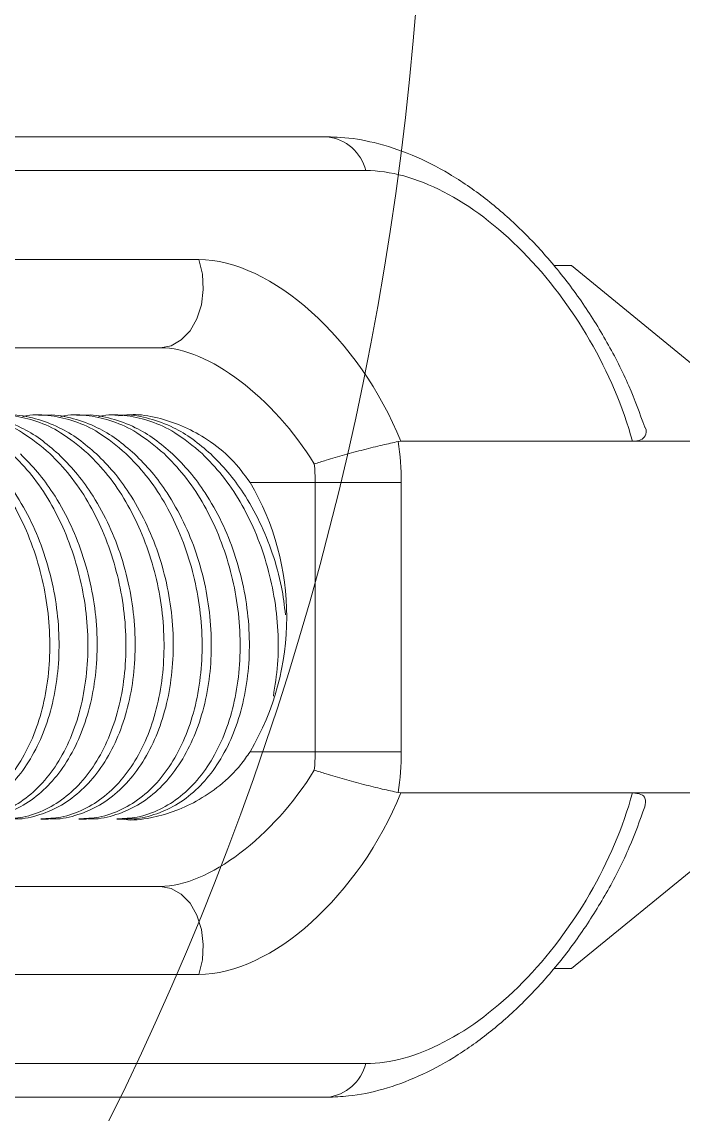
# Model space of a CAD drawing. Header units: millimetres. Extents: x -2048 to 999, y -438 to 438.
# Drawn here: x -611.7 to -580.5, y 151.2 to 202.7 of the extents above; entities that cross this region are included whole.
import ezdxf

# ---------------------------------------------------------------- set-up
doc = ezdxf.new("R2010")
doc.units = ezdxf.units.MM
doc.layers.add('LGV', color=4, linetype='Continuous')
doc.layers.add('Refrence', color=6, linetype='Continuous')

msp = doc.modelspace()

# ---------------------------------------------------------------- linework, layer by layer
at = {"layer": 'LGV', "linetype": 'Continuous', "lineweight": 15}
for p, q in [((-714.771, 197.262), (-597.267, 197.262)), ((-595.451, 195.675), (-712.956, 195.675)), ((-702.111, 191.479), (-603.329, 191.479)), ((-585.753, 191.196), (-586.575, 191.196)), ((-585.753, 191.196), (-575.605, 182.911)), ((-605.145, 187.325), (-703.926, 187.325)), ((-610.531, 184.15), (-610.889, 184.15)), ((-608.735, 184.15), (-609.093, 184.15)), ((-606.939, 184.15), (-607.297, 184.15)), ((-593.797, 182.911), (-593.924, 182.898)), ((-593.797, 182.911), (-582.871, 182.911)), ((-575.605, 182.911), (-582.871, 182.911)), ((-597.84, 180.975), (-600.914, 180.975)), ((-593.78, 180.975), (-597.84, 180.975)), ((-597.84, 168.275), (-597.84, 180.975)), ((-593.78, 180.975), (-593.78, 168.275)), ((-600.914, 168.275), (-597.84, 168.275)), ((-593.78, 168.275), (-597.84, 168.275)), ((-593.924, 166.352), (-593.797, 166.339)), ((-593.797, 166.339), (-582.871, 166.339)), ((-575.605, 166.339), (-585.753, 158.054)), ((-575.605, 166.339), (-582.871, 166.339)), ((-610.783, 165.1), (-610.424, 165.1)), ((-608.987, 165.1), (-608.628, 165.1)), ((-607.191, 165.1), (-606.832, 165.1)), ((-703.926, 161.925), (-605.145, 161.925)), ((-603.329, 157.771), (-702.111, 157.771)), ((-585.753, 158.054), (-586.568, 158.054)), ((-712.956, 153.575), (-595.451, 153.575)), ((-597.267, 151.988), (-714.771, 151.988))]:
    msp.add_line(p, q, dxfattribs=at)
at = {"layer": 'LGV', "linetype": 'Continuous', "lineweight": 15, "flags": 128}
for points in [[(-605.145, 187.325), (-604.634, 187.417), (-604.156, 187.688), (-603.742, 188.121), (-603.418, 188.686), (-603.205, 189.349), (-603.117, 190.066), (-603.159, 190.792), (-603.329, 191.479)], [(-603.329, 157.771), (-603.159, 158.458), (-603.117, 159.184), (-603.205, 159.901), (-603.418, 160.564), (-603.742, 161.129), (-604.156, 161.562), (-604.634, 161.833), (-605.145, 161.925)]]:
    msp.add_lwpolyline(points, dxfattribs=at)
at = {"layer": 'LGV', "linetype": 'Continuous', "lineweight": 15}
for centre, radius, start, end in [((-597.488, 195.177), 2.097, 13.75, 83.9419), ((-606.692, 180.979), 12.912, 359.9814, 8.5461), ((-606.782, 180.976), 8.943, 359.9949, 5.5544), ((-611.709, 174.625), 12.525, 329.5354, 30.4646), ((-606.782, 168.274), 8.943, 354.4456, 0.0051), ((-606.692, 168.271), 12.912, 351.4539, 0.0186), ((-597.488, 154.073), 2.097, 276.0581, 346.25)]:
    msp.add_arc(centre, radius, start, end, dxfattribs=at)
for centre, major_axis, ratio, start_param, end_param in [((-591.392, 184.194), (-6.517, 10.834), 0.583076, 4.262989, 5.945823), ((-600.07, 182.259), (-5.234, 8.7), 0.583076, 4.445796, 5.945823), ((-601.885, 180.975), (-4.693, 5.897), 0.501994, 4.469162, 5.903092), ((-601.885, 168.275), (4.693, 5.897), 0.501994, 3.521685, 4.955616), ((-600.07, 166.991), (5.234, 8.7), 0.583076, 3.478955, 4.978982), ((-591.392, 165.056), (6.517, 10.834), 0.583076, 3.478955, 5.161789)]:
    msp.add_ellipse(centre, major_axis=major_axis, ratio=ratio, start_param=start_param, end_param=end_param, dxfattribs=at)
for points, knots in [([(-582.293, 183.58), (-582.529, 184.229), (-583.019, 185.582), (-584.039, 187.583), (-585.259, 189.539), (-586.646, 191.348), (-588.165, 192.975), (-589.79, 194.388), (-591.497, 195.555), (-593.258, 196.451), (-594.982, 197.02), (-596.325, 197.241), (-597.058, 197.257), (-597.267, 197.262)], [0, 0, 0, 0, 0.094928, 0.197876, 0.299727, 0.400192, 0.499176, 0.596777, 0.693247, 0.788849, 0.883572, 0.966814, 1, 1, 1, 1]), ([(-615.242, 184.068), (-615.175, 184.086), (-614.74, 184.198), (-613.903, 184.146), (-612.762, 183.889), (-611.553, 183.329), (-610.782, 182.686), (-610.359, 182.334)], [0, 0, 0, 0, 0.04209, 0.271541, 0.493626, 0.722138, 1, 1, 1, 1]), ([(-609.953, 182.315), (-610.233, 182.556), (-610.798, 183.043), (-611.769, 183.618), (-612.841, 184.01), (-613.659, 184.183), (-614.08, 184.141), (-614.123, 184.137)], [0, 0, 0, 0, 0.2164512, 0.437105, 0.6993137, 0.9692327, 1, 1, 1, 1]), ([(-613.446, 184.068), (-613.379, 184.086), (-612.944, 184.198), (-612.107, 184.146), (-610.966, 183.889), (-609.757, 183.329), (-608.986, 182.686), (-608.563, 182.334)], [0, 0, 0, 0, 0.04209, 0.271541, 0.493626, 0.722138, 1, 1, 1, 1]), ([(-608.157, 182.315), (-608.437, 182.556), (-609.002, 183.043), (-609.973, 183.618), (-611.045, 184.01), (-611.863, 184.183), (-612.284, 184.141), (-612.327, 184.137)], [0, 0, 0, 0, 0.2164512, 0.437105, 0.6993137, 0.9692327, 1, 1, 1, 1]), ([(-611.65, 184.068), (-611.583, 184.086), (-611.148, 184.198), (-610.311, 184.146), (-609.17, 183.889), (-607.961, 183.329), (-607.19, 182.686), (-606.767, 182.334)], [0, 0, 0, 0, 0.04209, 0.271541, 0.493626, 0.722138, 1, 1, 1, 1]), ([(-606.361, 182.315), (-606.641, 182.556), (-607.206, 183.043), (-608.177, 183.618), (-609.249, 184.01), (-610.067, 184.183), (-610.488, 184.141), (-610.531, 184.137)], [0, 0, 0, 0, 0.216451, 0.437105, 0.699314, 0.969233, 1, 1, 1, 1]), ([(-609.854, 184.068), (-609.787, 184.086), (-609.352, 184.198), (-608.515, 184.146), (-607.374, 183.889), (-606.165, 183.329), (-605.394, 182.686), (-604.971, 182.334)], [0, 0, 0, 0, 0.0420902, 0.271541, 0.4936259, 0.7221383, 1, 1, 1, 1]), ([(-604.565, 182.315), (-604.845, 182.556), (-605.41, 183.043), (-606.381, 183.618), (-607.453, 184.01), (-608.271, 184.183), (-608.692, 184.141), (-608.735, 184.137)], [0, 0, 0, 0, 0.216451, 0.437105, 0.699314, 0.969233, 1, 1, 1, 1]), ([(-608.058, 184.068), (-607.991, 184.086), (-607.556, 184.198), (-606.719, 184.146), (-605.578, 183.889), (-604.369, 183.329), (-603.598, 182.686), (-603.175, 182.334)], [0, 0, 0, 0, 0.04209, 0.271541, 0.493626, 0.722138, 1, 1, 1, 1]), ([(-600.914, 180.975), (-601.193, 181.356), (-601.762, 182.131), (-602.858, 182.984), (-604.003, 183.616), (-605.164, 184.021), (-606.239, 184.216), (-606.856, 184.142), (-607.117, 184.111)], [0, 0, 0, 0, 0.179046, 0.36482, 0.526186, 0.691246, 0.86974, 1, 1, 1, 1]), ([(-602.769, 182.315), (-603.049, 182.556), (-603.614, 183.043), (-604.585, 183.618), (-605.657, 184.01), (-606.475, 184.183), (-606.896, 184.141), (-606.939, 184.137)], [0, 0, 0, 0, 0.2164512, 0.437105, 0.6993137, 0.9692327, 1, 1, 1, 1]), ([(-582.291, 183.581), (-582.286, 183.573), (-582.183, 183.407), (-582.241, 183.19), (-582.432, 182.954), (-582.73, 182.924), (-582.871, 182.911)], [0, 0, 0, 0, 0.020061, 0.435564, 0.732257, 1, 1, 1, 1]), ([(-597.882, 181.841), (-597.878, 181.842), (-597.71, 181.898), (-597.277, 182.035), (-596.478, 182.268), (-595.552, 182.518), (-594.645, 182.745), (-594.164, 182.847), (-593.924, 182.898)], [0, 0, 0, 0, 0.003154, 0.166143, 0.379095, 0.586461, 0.79323, 1, 1, 1, 1]), ([(-613.951, 182.334), (-613.628, 182.003), (-612.974, 181.332), (-612.139, 180.085), (-611.433, 178.689), (-610.894, 177.186), (-610.525, 175.594), (-610.345, 173.981), (-610.357, 172.369), (-610.563, 170.833), (-610.961, 169.391), (-611.532, 168.113), (-612.272, 167.014), (-613.143, 166.145), (-614.136, 165.522), (-615.15, 165.155), (-615.853, 165.128), (-616.172, 165.115)], [0, 0, 0, 0, 0.065977, 0.133866, 0.199897, 0.267812, 0.334411, 0.402918, 0.469907, 0.538837, 0.605841, 0.674811, 0.741391, 0.809942, 0.875819, 0.943644, 1, 1, 1, 1]), ([(-615.812, 165.124), (-615.722, 165.117), (-615.248, 165.079), (-614.427, 165.276), (-613.381, 165.722), (-612.439, 166.432), (-611.608, 167.372), (-610.925, 168.509), (-610.4, 169.828), (-610.056, 171.275), (-609.899, 172.833), (-609.939, 174.434), (-610.177, 176.059), (-610.604, 177.633), (-611.215, 179.137), (-611.937, 180.413), (-612.722, 181.489), (-613.269, 182.038), (-613.545, 182.315)], [0, 0, 0, 0, 0.0158294, 0.0831696, 0.1484733, 0.2156601, 0.2811691, 0.3485519, 0.4145316, 0.4823925, 0.5489465, 0.6174041, 0.6844157, 0.7533623, 0.8204993, 0.8896001, 0.9442695, 1, 1, 1, 1]), ([(-612.155, 182.334), (-611.832, 182.003), (-611.178, 181.332), (-610.343, 180.085), (-609.637, 178.689), (-609.098, 177.186), (-608.729, 175.594), (-608.549, 173.981), (-608.561, 172.369), (-608.767, 170.833), (-609.165, 169.391), (-609.736, 168.113), (-610.476, 167.014), (-611.347, 166.145), (-612.34, 165.522), (-613.354, 165.155), (-614.057, 165.128), (-614.376, 165.115)], [0, 0, 0, 0, 0.065977, 0.133866, 0.199897, 0.267812, 0.334411, 0.402918, 0.469907, 0.538837, 0.605841, 0.674811, 0.741391, 0.809942, 0.875819, 0.943644, 1, 1, 1, 1]), ([(-614.016, 165.124), (-613.926, 165.117), (-613.451, 165.079), (-612.631, 165.276), (-611.585, 165.722), (-610.643, 166.432), (-609.812, 167.372), (-609.129, 168.509), (-608.604, 169.828), (-608.26, 171.275), (-608.103, 172.833), (-608.143, 174.434), (-608.381, 176.059), (-608.808, 177.633), (-609.419, 179.137), (-610.141, 180.413), (-610.926, 181.489), (-611.473, 182.038), (-611.749, 182.315)], [0, 0, 0, 0, 0.015829, 0.08317, 0.148473, 0.21566, 0.281169, 0.348552, 0.414532, 0.482393, 0.548946, 0.617404, 0.684416, 0.753362, 0.820499, 0.8896, 0.944269, 1, 1, 1, 1]), ([(-610.359, 182.334), (-610.036, 182.003), (-609.381, 181.332), (-608.547, 180.085), (-607.841, 178.689), (-607.302, 177.186), (-606.933, 175.594), (-606.753, 173.981), (-606.765, 172.369), (-606.971, 170.833), (-607.369, 169.391), (-607.94, 168.113), (-608.68, 167.014), (-609.55, 166.145), (-610.544, 165.522), (-611.558, 165.155), (-612.261, 165.128), (-612.58, 165.115)], [0, 0, 0, 0, 0.0659768, 0.1338663, 0.1998974, 0.2678115, 0.3344105, 0.4029181, 0.4699071, 0.5388365, 0.6058406, 0.6748108, 0.7413908, 0.8099417, 0.8758189, 0.9436437, 1, 1, 1, 1]), ([(-612.22, 165.124), (-612.13, 165.117), (-611.655, 165.079), (-610.835, 165.276), (-609.789, 165.722), (-608.846, 166.432), (-608.016, 167.372), (-607.333, 168.509), (-606.808, 169.828), (-606.464, 171.275), (-606.307, 172.833), (-606.347, 174.434), (-606.585, 176.059), (-607.012, 177.633), (-607.623, 179.137), (-608.345, 180.413), (-609.13, 181.489), (-609.677, 182.038), (-609.953, 182.315)], [0, 0, 0, 0, 0.015829, 0.08317, 0.148473, 0.21566, 0.281169, 0.348552, 0.414532, 0.482393, 0.548946, 0.617404, 0.684416, 0.753362, 0.820499, 0.8896, 0.944269, 1, 1, 1, 1]), ([(-608.563, 182.334), (-608.24, 182.003), (-607.585, 181.332), (-606.751, 180.085), (-606.045, 178.689), (-605.506, 177.186), (-605.137, 175.594), (-604.957, 173.981), (-604.969, 172.369), (-605.175, 170.833), (-605.573, 169.391), (-606.144, 168.113), (-606.884, 167.014), (-607.754, 166.145), (-608.748, 165.522), (-609.762, 165.155), (-610.465, 165.128), (-610.784, 165.115)], [0, 0, 0, 0, 0.0659768, 0.1338663, 0.1998974, 0.2678115, 0.3344105, 0.4029181, 0.4699071, 0.5388365, 0.6058406, 0.6748108, 0.7413908, 0.8099417, 0.8758189, 0.9436437, 1, 1, 1, 1]), ([(-610.424, 165.124), (-610.334, 165.117), (-609.859, 165.079), (-609.038, 165.276), (-607.993, 165.722), (-607.05, 166.432), (-606.22, 167.372), (-605.537, 168.509), (-605.012, 169.828), (-604.668, 171.275), (-604.511, 172.833), (-604.551, 174.434), (-604.789, 176.059), (-605.216, 177.633), (-605.827, 179.137), (-606.549, 180.413), (-607.334, 181.489), (-607.881, 182.038), (-608.157, 182.315)], [0, 0, 0, 0, 0.015829, 0.08317, 0.148473, 0.21566, 0.281169, 0.348552, 0.414532, 0.482393, 0.548946, 0.617404, 0.684416, 0.753362, 0.820499, 0.8896, 0.944269, 1, 1, 1, 1]), ([(-606.767, 182.334), (-606.444, 182.003), (-605.789, 181.332), (-604.955, 180.085), (-604.249, 178.689), (-603.71, 177.186), (-603.341, 175.594), (-603.161, 173.981), (-603.173, 172.369), (-603.379, 170.833), (-603.777, 169.391), (-604.348, 168.113), (-605.088, 167.014), (-605.958, 166.145), (-606.952, 165.522), (-607.966, 165.155), (-608.669, 165.128), (-608.988, 165.115)], [0, 0, 0, 0, 0.065977, 0.133866, 0.199897, 0.267812, 0.334411, 0.402918, 0.469907, 0.538837, 0.605841, 0.674811, 0.741391, 0.809942, 0.875819, 0.943644, 1, 1, 1, 1]), ([(-608.628, 165.124), (-608.537, 165.117), (-608.063, 165.079), (-607.242, 165.276), (-606.196, 165.722), (-605.254, 166.432), (-604.424, 167.372), (-603.741, 168.509), (-603.216, 169.828), (-602.872, 171.275), (-602.715, 172.833), (-602.755, 174.434), (-602.993, 176.059), (-603.42, 177.633), (-604.031, 179.137), (-604.753, 180.413), (-605.538, 181.489), (-606.085, 182.038), (-606.361, 182.315)], [0, 0, 0, 0, 0.015829, 0.08317, 0.148473, 0.21566, 0.281169, 0.348552, 0.414532, 0.482393, 0.548946, 0.617404, 0.684416, 0.753362, 0.820499, 0.8896, 0.944269, 1, 1, 1, 1]), ([(-604.971, 182.334), (-604.648, 182.003), (-603.993, 181.332), (-603.159, 180.085), (-602.453, 178.689), (-601.914, 177.186), (-601.545, 175.594), (-601.365, 173.981), (-601.377, 172.369), (-601.583, 170.833), (-601.981, 169.391), (-602.552, 168.113), (-603.292, 167.014), (-604.162, 166.145), (-605.156, 165.522), (-606.17, 165.155), (-606.873, 165.128), (-607.191, 165.115)], [0, 0, 0, 0, 0.065977, 0.133866, 0.199897, 0.267812, 0.334411, 0.402918, 0.469907, 0.538837, 0.605841, 0.674811, 0.741391, 0.809942, 0.875819, 0.943644, 1, 1, 1, 1]), ([(-606.832, 165.124), (-606.741, 165.117), (-606.267, 165.079), (-605.446, 165.276), (-604.4, 165.722), (-603.458, 166.432), (-602.628, 167.372), (-601.945, 168.509), (-601.42, 169.828), (-601.076, 171.275), (-600.919, 172.833), (-600.959, 174.434), (-601.197, 176.059), (-601.624, 177.633), (-602.235, 179.137), (-602.957, 180.413), (-603.742, 181.489), (-604.289, 182.038), (-604.565, 182.315)], [0, 0, 0, 0, 0.015829, 0.08317, 0.148473, 0.21566, 0.281169, 0.348552, 0.414532, 0.482393, 0.548946, 0.617404, 0.684416, 0.753362, 0.820499, 0.8896, 0.944269, 1, 1, 1, 1]), ([(-603.175, 182.334), (-602.852, 182.003), (-602.197, 181.332), (-601.363, 180.085), (-600.657, 178.689), (-600.118, 177.186), (-599.748, 175.593), (-599.571, 173.982), (-599.572, 172.386), (-599.733, 171.392), (-599.813, 170.898)], [0, 0, 0, 0, 0.123062, 0.249691, 0.372855, 0.49953, 0.623752, 0.751535, 0.876485, 1, 1, 1, 1]), ([(-599.239, 174.734), (-599.293, 175.17), (-599.414, 176.153), (-599.831, 177.633), (-600.438, 179.137), (-601.161, 180.413), (-601.946, 181.489), (-602.493, 182.038), (-602.769, 182.315)], [0, 0, 0, 0, 0.148167, 0.334269, 0.515487, 0.702006, 0.849571, 1, 1, 1, 1]), ([(-606.918, 165.1), (-606.884, 165.093), (-606.491, 165.017), (-605.681, 165.127), (-604.539, 165.419), (-603.414, 165.928), (-602.312, 166.662), (-601.46, 167.479), (-601.055, 168.069), (-600.914, 168.275)], [0, 0, 0, 0, 0.018529, 0.210361, 0.372708, 0.538977, 0.717908, 0.901806, 1, 1, 1, 1]), ([(-593.924, 166.352), (-594.164, 166.403), (-594.645, 166.505), (-595.552, 166.732), (-596.478, 166.982), (-597.277, 167.215), (-597.71, 167.352), (-597.878, 167.408), (-597.882, 167.409)], [0, 0, 0, 0, 0.20677, 0.413539, 0.620905, 0.833857, 0.996846, 1, 1, 1, 1]), ([(-582.871, 166.339), (-582.725, 166.324), (-582.433, 166.292), (-582.215, 166.059), (-582.259, 165.819), (-582.285, 165.674)], [0, 0, 0, 0, 0.283426, 0.564047, 1, 1, 1, 1]), ([(-597.267, 151.988), (-596.934, 152), (-596.059, 152.03), (-594.614, 152.331), (-592.947, 152.94), (-591.275, 153.833), (-589.63, 154.991), (-588.047, 156.391), (-586.561, 158.004), (-585.201, 159.797), (-584.002, 161.735), (-583.001, 163.71), (-582.521, 165.043), (-582.293, 165.677)], [0, 0, 0, 0, 0.052776, 0.138766, 0.22708, 0.318461, 0.412257, 0.507976, 0.605416, 0.704518, 0.805209, 0.907318, 1, 1, 1, 1])]:
    msp.add_open_spline(points, degree=3, knots=knots, dxfattribs=at)
at = {"layer": 'Refrence', "linetype": 'Continuous', "lineweight": 0}
msp.add_circle((-735.965, 214.63), 143.319, dxfattribs=at)

doc.saveas('drawing.dxf')
